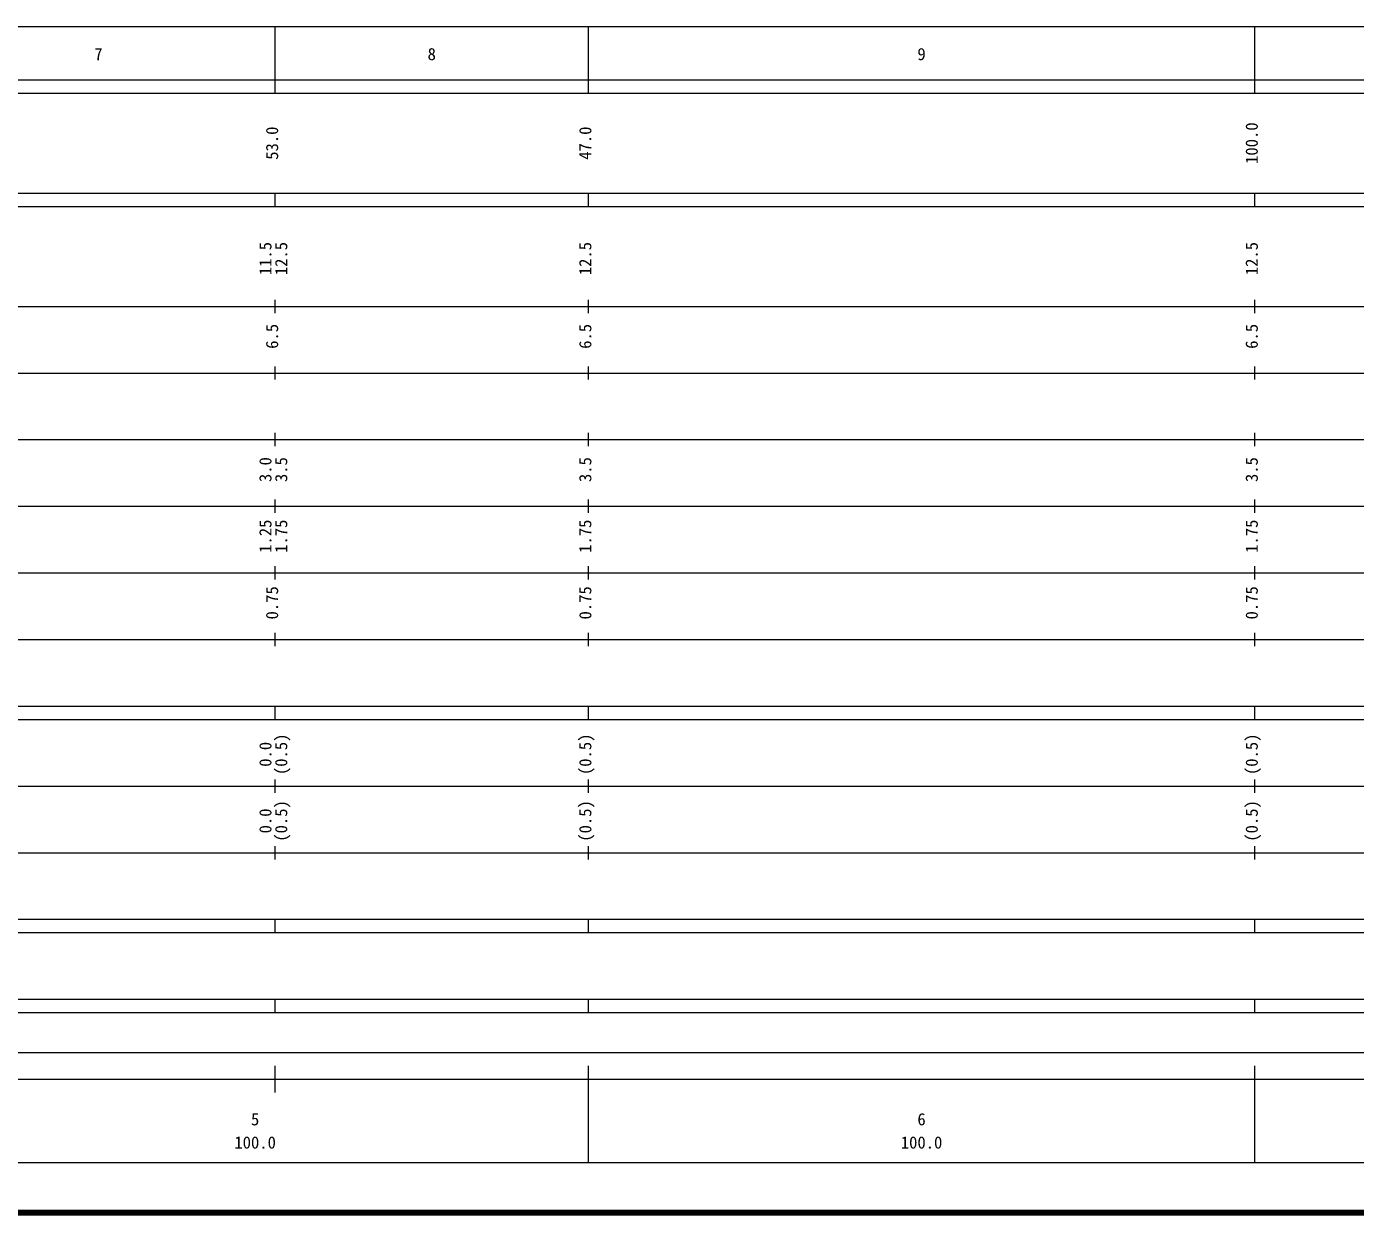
# Model space of a CAD drawing. Units: millimetres on the paper, enlarged 1000 times. Extents: x 40000 to 680000, y 20000 to 380000.
# Drawn here: x 283705 to 483102, y 20000 to 198000 of the extents above; entities that cross this region are included whole.
import ezdxf
from ezdxf.enums import TextEntityAlignment as Align

# ---------------------------------------------------------------- set-up
doc = ezdxf.new("R2010")
doc.units = ezdxf.units.MM
doc.header["$LTSCALE"] = 1000
doc.layers.add('M-TTL', color=2, linetype='Continuous', lineweight=140)
doc.layers.add('M-TTL-BAND', color=7, linetype='Continuous', lineweight=13)
doc.styles.add('ＭＳ ゴシック', font='')
doc.styles.get('ＭＳ ゴシック').set_extended_font_data('MS Gothic')

msp = doc.modelspace()

# ---------------------------------------------------------------- linework, layer by layer
at = {"layer": 'M-TTL'}
msp.add_line((40000, 20000), (680000, 20000), dxfattribs=at)
at = {"layer": 'M-TTL-BAND'}
for p, q in [((68000, 198000), (579000, 198000)), ((321000, 188000), (321000, 198000)), ((368000, 188000), (368000, 198000)), ((468000, 188000), (468000, 198000)), ((40000, 190000), (579000, 190000)), ((40000, 188000), (579000, 188000)), ((40000, 173000), (579000, 173000)), ((321000, 171000), (321000, 173000)), ((368000, 171000), (368000, 173000)), ((468000, 171000), (468000, 173000)), ((40000, 171000), (579000, 171000)), ((40000, 156000), (579000, 156000)), ((321000, 155000), (321000, 157000)), ((368000, 155000), (368000, 157000)), ((468000, 155000), (468000, 157000)), ((46000, 146000), (579000, 146000)), ((321000, 145000), (321000, 147000)), ((368000, 145000), (368000, 147000)), ((468000, 145000), (468000, 147000)), ((52000, 136000), (579000, 136000)), ((321000, 135000), (321000, 137000)), ((368000, 135000), (368000, 137000)), ((468000, 135000), (468000, 137000)), ((46000, 126000), (579000, 126000)), ((321000, 125000), (321000, 127000)), ((368000, 125000), (368000, 127000)), ((468000, 125000), (468000, 127000)), ((52000, 116000), (579000, 116000)), ((321000, 115000), (321000, 117000)), ((368000, 115000), (368000, 117000)), ((468000, 115000), (468000, 117000)), ((46000, 106000), (579000, 106000)), ((321000, 105000), (321000, 107000)), ((368000, 105000), (368000, 107000)), ((468000, 105000), (468000, 107000)), ((40000, 96000), (579000, 96000)), ((321000, 94000), (321000, 96000)), ((368000, 94000), (368000, 96000)), ((468000, 94000), (468000, 96000)), ((40000, 94000), (579000, 94000)), ((49000, 84000), (579000, 84000)), ((321000, 83000), (321000, 85000)), ((368000, 83000), (368000, 85000)), ((468000, 83000), (468000, 85000)), ((40000, 74000), (579000, 74000)), ((321000, 73000), (321000, 75000)), ((368000, 73000), (368000, 75000)), ((468000, 73000), (468000, 75000)), ((40000, 64000), (579000, 64000)), ((321000, 62000), (321000, 64000)), ((368000, 62000), (368000, 64000)), ((468000, 62000), (468000, 64000)), ((40000, 62000), (579000, 62000)), ((40000, 52000), (579000, 52000)), ((321000, 50000), (321000, 52000)), ((368000, 50000), (368000, 52000)), ((468000, 50000), (468000, 52000)), ((40000, 50000), (579000, 50000)), ((71000, 44000), (565000, 44000)), ((321000, 38000), (321000, 42000)), ((368000, 27500), (368000, 42000)), ((468000, 27500), (468000, 42000)), ((40000, 40000), (579000, 40000)), ((68000, 27500), (579000, 27500))]:
    msp.add_line(p, q, dxfattribs=at)

# ---------------------------------------------------------------- texts
at = {"layer": 'M-TTL-BAND', "style": 'ＭＳ ゴシック'}
for s, p in [('7', (294500, 192405)), ('8', (344500, 192405)), ('9', (418000, 192405)), ('5', (318000, 32523)), ('6', (418000, 32523)), ('100.0', (318000, 29033)), ('100.0', (418000, 29033))]:
    msp.add_text(s, height=1833, dxfattribs=at).set_placement(p, align=Align.BOTTOM_CENTER)
for s, p in [('100.0', (469000, 180500)), ('53.0', (322000, 180500)), ('47.0', (369000, 180500)), ('11.5', (321000, 163174)), ('12.5', (323370, 163174)), ('12.5', (369000, 163174)), ('12.5', (469000, 163174)), ('6.5', (322000, 151500)), ('6.5', (369000, 151500)), ('6.5', (469000, 151500)), ('3.0', (321000, 131500)), ('3.5', (323370, 131500)), ('3.5', (369000, 131500)), ('3.5', (469000, 131500)), ('1.25', (321000, 121500)), ('1.75', (323370, 121500)), ('1.75', (369000, 121500)), ('1.75', (469000, 121500)), ('0.75', (322000, 111500)), ('0.75', (369000, 111500)), ('0.75', (469000, 111500)), ('0.0', (321000, 88764)), ('(0.5)', (323370, 88764)), ('(0.5)', (369000, 88764)), ('(0.5)', (469000, 88764)), ('0.0', (321000, 78764)), ('(0.5)', (323370, 78764)), ('(0.5)', (369000, 78764)), ('(0.5)', (469000, 78764))]:
    msp.add_text(s, height=1833, rotation=90, dxfattribs=at).set_placement(p, align=Align.BOTTOM_CENTER)

doc.saveas('drawing.dxf')
